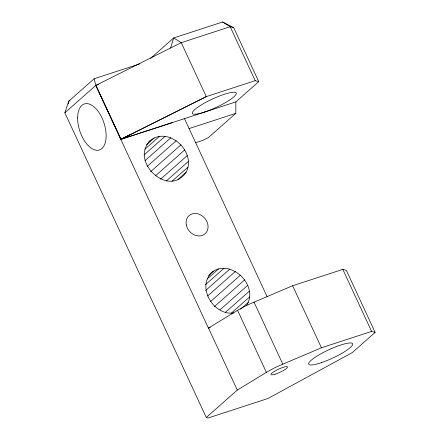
<?xml version="1.0" encoding="UTF-8"?>
<svg xmlns="http://www.w3.org/2000/svg" width="440" height="440" viewBox="0 0 440 440"><rect width="100%" height="100%" fill="white"/><g stroke="black" fill="none" stroke-linecap="round" stroke-linejoin="round"><path stroke-width="0.66" d="M195.509 142.736L203.286 140.201L208.478 137.522L235.813 113.344L235.862 101.888L258.753 81.642L233.712 27.698L222.613 22L173.679 37.95L150.634 58.339M149.93 140.943C129.729 161.959 169.021 198.127 186.126 172.238C197.142 151.069 166.424 123.954 148.385 142.312M68.299 103.889L68.756 101.2L94.122 78.766L139.859 63.85M246.323 305.789C260.706 284.29 226.32 254.254 208.538 275.632M170.566 48.021L173.679 37.95L181.242 42.68L206.278 96.624L255.211 80.668L258.753 81.642M206.288 417.494L237.281 390.082L208.483 328.048L237.589 310.327A24.227 4.582 -24.9 0 1 254.029 302.148L292.633 285.742L342.81 269.385L346.346 270.353L375.144 332.387L352.253 352.638L267.966 398.497L208.137 418L206.288 417.494L64.856 112.805L68.756 101.2L70.059 100.771M213.681 271.089C195.047 284.763 212.944 316.069 233.833 312.966M64.856 112.805L95.849 85.393L181.242 42.68L230.17 26.725L233.712 27.698M146.548 144.788L154.259 137.968M172.238 122.628L120.885 139.337L95.849 85.393L94.122 78.766M145.019 149.132L159.418 136.4M143.974 155.001L165.055 136.351M145.073 160.567L170.786 137.825M147.416 166.188L176.215 140.718M150.639 171.672L180.983 144.837M155.441 175.83L184.756 149.903M160.54 179.212L187.275 155.562M166.271 180.994L188.381 161.436M172.046 181.225L187.985 167.123M177.898 179.514L186.126 172.238M207.229 278.938L218.543 268.928M205.519 284.636L224.032 268.263M205.601 290.505L229.768 269.126M207.603 296.027L235.367 271.469M210.623 301.499L240.444 275.121M214.313 306.675L244.657 279.84M219.94 309.865L247.709 285.307M225.231 312.521L249.398 291.143M231.099 313.324L249.612 296.951M240.62 309.161L248.336 302.341M237.281 390.082L266.387 372.361A24.227 4.582 -24.9 0 1 282.821 364.183L321.431 347.776L371.602 331.419L375.144 332.387M120.885 139.337L206.278 96.624L121.028 139.288L95.849 85.393L98.45 84.546M129.751 134.926L120.824 139.392L208.423 328.103L210.37 327.47M235.862 101.888L120.824 139.392L95.849 85.393M188.986 128.612L235.813 113.344M222.613 22L230.17 26.725L255.211 80.668M342.81 269.385L371.602 331.419M292.633 285.742L321.431 347.776M184.481 118.641L267.163 296.764M254.029 302.148L282.821 364.183M237.589 310.327L266.387 372.361M186.313 225A12.111 10.043 48.5 0 0 204.441 234.3A12.111 10.043 48.5 0 0 200.453 214.819A12.111 10.043 48.5 0 0 186.313 225M77.627 117.7A24.227 12.749 71.9 0 0 98.736 150.156A24.227 12.749 71.9 0 0 99.275 112.981A24.227 12.749 71.9 0 0 77.627 117.7M321.222 362.714A24.227 4.582 -24.9 0 0 352.655 343.8A24.227 4.582 -24.9 0 0 318.131 355.399A24.227 4.582 -24.9 0 0 321.222 362.714M275.017 374.236A9.086 1.716 -24.9 0 0 287.524 367.087A9.086 1.716 -24.9 0 0 275.22 370.876A9.086 1.716 -24.9 0 0 275.017 374.236M204.831 111.964A24.227 4.582 -24.9 0 0 236.264 93.049A24.227 4.582 -24.9 0 0 201.735 104.654A24.227 4.582 -24.9 0 0 204.831 111.964"/></g></svg>
